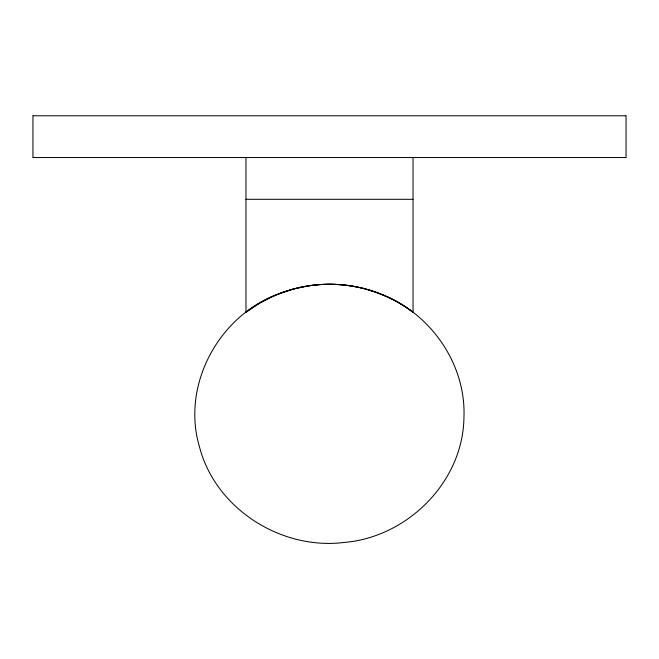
<?xml version="1.0" encoding="UTF-8"?>
<svg xmlns="http://www.w3.org/2000/svg" width="659" height="659" viewBox="0 0 659 659"><rect width="100%" height="100%" fill="white"/><g stroke="black" fill="none" stroke-linecap="round" stroke-linejoin="round"><path stroke-width="0.99" d="M245.964 157.542L245.964 312.267L258.913 303.535L273.32 296.105M270.075 297.588L267.496 298.84A145.54 145.54 0 0 0 245.972 312.275M270.717 297.283L282.316 292.497L293.626 288.955M273.971 295.817L275.948 294.977M276.607 294.697L292.909 289.153L307.967 285.94M278.856 293.799C218.994 315.422 181.101 384.963 199.43 446.67C215.386 508.814 281.385 550.405 344.286 542.439C407.517 537.176 463.178 481.745 463.936 417.444C466.144 365.803 432.782 316.238 385.68 296.105M279.869 293.403L283.798 291.97M284.457 291.739L286.443 291.08M287.11 290.866L291.014 289.68M291.665 289.49C311.32 283.947 332.194 282.793 352.334 286.146M294.276 288.782L298.865 287.662M299.516 287.522C321.608 282.662 344.879 283.263 366.684 289.309M33.238 115.778L625.762 115.778M33.238 157.542L625.762 157.542M245.964 199.306L413.036 199.306M352.993 286.261L354.295 286.484M354.946 286.607L356.898 286.978M357.54 287.11L361.437 287.967M362.096 288.123L364.065 288.609M364.724 288.782L376.684 292.497L388.283 297.283M367.335 289.49L371.89 290.866M372.557 291.08L374.543 291.739M375.202 291.97L382.393 294.697M383.052 294.977L385.029 295.817M388.925 297.588L390.861 298.527M413.036 157.542L413.036 312.267C394.815 298.362 373.027 289.243 350.374 285.841A139.906 139.906 0 0 0 308.626 285.825M626.05 115.778L626.05 157.542M32.95 115.778L32.95 157.542M391.528 298.782A145.54 145.54 0 0 1 413.028 312.275"/></g></svg>
